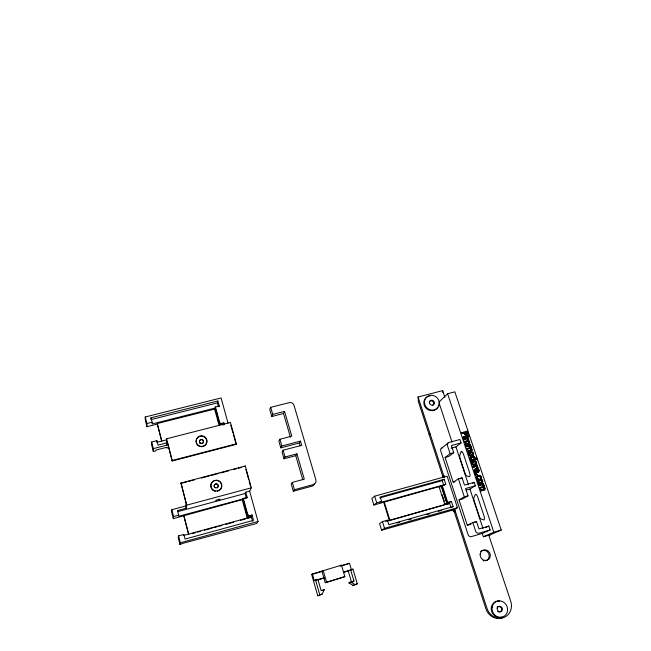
<?xml version="1.0" encoding="UTF-8"?>
<svg xmlns="http://www.w3.org/2000/svg" width="651" height="651" viewBox="0 0 651 651"><rect width="100%" height="100%" fill="white"/><g stroke="black" fill="none" stroke-linecap="round" stroke-linejoin="round"><path stroke-width="0.98" d="M168.69 447.579L166.746 448.083L166.794 447.286L155.931 450.077L155.915 450.866L153.335 451.534L153.343 448.612L151.65 441.996L156.875 440.654L158.022 445.105L166.363 442.965L166.615 438.782L230.421 422.475L236.337 443.819L236.142 444.364L172.214 460.981L167.152 441.541L166.925 445.129L153.343 448.612M156.875 440.654L156.842 442.306L166.656 439.799M161.717 441.386L157.257 423.549L215.408 408.869M472.756 457.23C476.654 461.323 473.985 455.309 471.365 457.596M481.252 478.493C482.415 476.556 479.437 474.205 477.606 475.759M172.214 460.981L166.615 438.782M249.618 491.147L245.744 492.189L247.177 497.364L243.303 498.414L242.351 500.293L247.168 517.805L248.169 516.097L252.059 515.031L253.508 520.295L185.079 539.085L183.875 534.43L178.561 535.879L178.219 537.734L179.977 544.586L182.719 543.382L256.673 523.461L258.016 521.451L249.618 491.147L251.343 487.802L245.289 465.994L180.978 482.993L186.088 503.304L185.568 505.998L171.831 509.692L171.579 511.873L173.312 518.635L243.1 499.407M173.312 518.635L173.589 516.536L171.831 509.692M180.978 482.993L186.756 505.143L186.145 508.228L177.699 510.506L177.52 511.694L245.101 493.491L245.744 492.189M469.648 442.997L469.102 443.901M177.699 510.506L178.7 516.267L245.923 498.178M468.126 434.217L467.467 431.068L461.673 432.622L461.73 433.59C464.806 430.799 464.098 436.113 466.979 435.299M179.977 544.586L180.343 542.82L178.561 535.879M219.11 425.526L214.773 409.715L215.416 406.94L219.224 405.98L217.849 401.008L150.983 417.804L150.991 419.602L217.41 402.896L217.849 401.008M219.029 406.794L219.224 405.98M220.054 423.85L219.851 424.607L223.667 423.63L223.879 422.873L220.054 423.85L215.416 406.94M470.274 447.383L469.428 445.943L466.14 446.789L465.888 446.033L470.453 444.69L470.706 445.447L470.006 445.74L470.649 446.212M467.955 440.475C466.726 438.359 468.582 439.018 467.857 440.605M468.81 443.022C467.573 440.882 469.428 441.549 468.704 443.152M481.48 478.355C479.689 479.779 481.154 475.018 478.395 476.361M215.668 501.416L216.108 500.163L220.022 499.114L219.55 500.375M483.97 486.785L484.051 485.67M470.942 447.896L471.023 446.806M484.873 489.34L484.751 487.908L483.693 487.078L484.36 485.931L483.254 484.45L483.734 484.311L483.481 483.547L479.095 484.767L479.128 485.679C480.015 483.734 485.377 484.849 482.822 486.614M300.469 441.109L299.289 442.997L280.793 447.864L281.826 446L300.469 441.109L301.771 445.308L283.112 450.223L282.07 452.054L283.95 458.792L285.016 457.01L296.929 453.853L304.31 479.152L292.332 482.383L291.2 483.97L293.3 491.245L294.439 489.707L313.18 484.621A4.028 3.922 48.7 0 0 315.849 479.754L294.024 405.378A3.922 3.792 28.3 0 0 289.199 402.635L270.694 407.355L269.766 409.503L271.776 416.51L283.51 413.499L284.552 411.383L272.736 414.41L271.776 416.51M245.069 466.498L245.289 465.994M471.82 450.402L471.706 449.003L470.665 448.189M472.024 461.982C470.925 463.984 473.546 466.051 475.393 464.847M468.989 452.893C467.89 454.894 470.51 456.945 472.349 455.757M312.407 573.97L311.658 574.467L317.769 595.803L322.123 594.094L324.369 589.627L321.114 590.579L317.851 579.235L314.319 580.643L312.407 573.97L341.466 565.174L344.851 576.664L325.24 582.702L321.928 571.228M246.892 497.917L247.177 497.364M284.552 411.383L291.77 436.154L279.897 439.254L278.88 441.166L280.793 447.864M472.309 462.804L473.79 461.762L475.157 461.738A1.099 1.017 50.4 0 1 475.759 462.267L475.946 462.828A1.09 1.009 50.4 0 1 475.775 463.569L473.643 464.513M472.65 462.43C471.698 464.196 474.579 465.083 475.547 463.724A1.09 1.009 50.4 0 0 475.726 462.983L475.539 462.422A1.099 1.017 50.4 0 0 474.937 461.893L473.57 461.917M469.615 453.34L469.778 454.862L471.576 455.147M252.059 515.031L247.852 516.634L243.026 498.959M283.95 458.792L295.782 455.659L296.929 453.853M478.583 471.861C479.73 470.413 478.046 468.167 476.32 468.549M482.065 482.806L482.31 482.464A1.92 1.774 52.5 0 0 482.529 481.268L482.236 480.389A1.937 1.79 52.5 0 0 481.317 479.502L478.933 479.592M483.188 486.403L482.399 484.759M484.059 488.999L483.481 487.217L484.393 488.73L480.609 490.113L480.861 490.887L484.385 489.804M475.93 464.488L476.182 464.155A1.904 1.766 50.4 0 0 476.394 462.967L476.109 462.096A1.92 1.782 50.4 0 0 475.189 461.217L472.813 461.299M472.886 455.399L473.358 454.919A1.896 1.758 49.4 0 0 473.578 453.731L473.285 452.868A1.92 1.774 49.4 0 0 472.374 451.989L470.274 452.054M467.76 434.746L467.19 435.299M467.524 435.055L467.752 432.736M470.168 447.522L470.478 446.643L469.607 445.748L466.14 446.789M472.284 461.649C469.908 463.74 473.838 466.791 475.816 464.619M469.249 452.567C466.881 454.658 470.803 457.694 472.764 455.529M466.954 434.404C466.694 431.247 468.142 432.736 466.743 434.542M470.689 457.051L470.437 457.336A1.546 1.432 49.9 0 0 470.177 458.345L471.275 459.907L470.608 460.184L470.868 460.949L477.167 459.126L476.906 458.361L474.799 459.036M468.346 441.272L468.793 440.288L467.914 438.668L469.005 440.125L468.346 441.272L469.558 442.444M438.847 402.228L447.603 393.741L454.846 391.853L501.254 530.069L489.43 535.146M477.867 471.479L478.216 470.234L477.093 469.265M475.116 468.923L474.351 470.413L475.189 473.025L474.18 470.12L476.019 468.508M478.306 472.105C480.804 470.494 477.403 466.979 475.303 468.834M477.403 475.857L476.849 476.296A1.88 1.741 52.1 0 0 476.418 477.427L477.362 479.584C479.746 479.787 475.149 477.118 478.265 476.345M429.139 434.591L430.059 433.778M484.466 489.764L485.15 488.136L483.693 487.078M484.93 489.43L484.157 489.934M481.724 483.091L482.546 482.334A1.92 1.774 52.5 0 0 482.757 481.13L482.464 480.251A1.937 1.798 52.4 0 0 481.545 479.364C476.19 477.395 477.321 486.37 481.952 482.952M471.422 450.817L471.877 450.468M475.588 464.765L476.402 464.008A1.904 1.766 50.4 0 0 476.622 462.812L476.329 461.95A1.929 1.782 50.4 0 0 475.417 461.071L472.398 461.526M472.545 455.684L473.106 455.244M478.745 479.681C476.442 481.309 479.315 484.751 481.528 483.188M444.771 504.33L447.766 502.523L451.42 501.498L453.08 506.584L388.85 524.722L387.451 520.206L382.462 521.606L379.574 523.591L381.616 530.248L453.657 509.847L457.441 507.715L447.115 476.141L374.642 496.176L371.867 498.463L373.886 505.038L441.752 485.825L439.254 487.314L444.771 504.33L447.318 502.954M472.065 461.803L472.618 461.372M469.029 452.722L469.998 452.071M441.215 448.49L448.449 442.688M461.73 433.59L464.098 432.834M465.725 434.648L464.545 432.834L467.068 432.036M373.886 505.038L376.685 502.824L381.657 501.441L380.282 496.973L444.177 479.282L445.829 484.336L380.094 502.662L381.657 501.441M467.467 431.068L467.434 431.792M462.959 437.269L467.516 435.926L467.556 436.845L463.211 438.025L462.959 437.269L467.516 435.926M463.211 438.025L467.768 436.683M463.577 439.132L463.829 439.881L463.577 439.132L468.142 437.789L468.175 438.709L468.142 437.789M468.012 435.853C469.347 437.244 466.913 435.958 468.989 435.478L469.273 436.333L468.297 436.707M468.989 435.478L468.899 436.04M451.159 448.173L455.936 446.879L461.111 442.9L459.972 439.49L449.052 442.436A2.669 2.49 47.9 0 0 447.44 445.593L450.11 453.674L445.089 457.482L453.21 482.253L455.025 481.748M477.964 476.499L477.354 477.696L478.395 479.169M467.971 441.427L464.684 442.428L464.643 441.508L467.703 440.654M464.684 442.428L467.76 441.484M461.111 442.9L451.403 445.536L453.763 452.681L448.694 456.506L445.089 457.482M470.933 457.922L472.244 457.189M468.565 441.109C471.918 442.704 467.662 445.512 465.53 444.975L465.498 444.055L468.012 443.372M465.53 444.975L469.013 443.901M471.031 456.799L470.217 457.49A1.546 1.432 49.9 0 0 469.957 458.499L471.055 460.062M465.888 446.033L470.453 444.69M470.006 445.74L470.706 445.447M466.734 448.588L466.995 449.345L466.734 448.588L470.388 447.359M470.112 450.459L471.397 449.621L470.445 448.287L471.178 449.589L470.657 450.28M471.332 450.826C468.297 453.112 465.611 450.817 470.331 450.297M467.841 451.9L467.809 450.988M479.226 480.357L478.371 481.642L479.445 482.806M472.626 462.373L473.098 462.039M469.591 453.291L472.121 452.657A1.099 1.017 49.4 0 1 472.716 453.186L472.903 453.747A1.09 1.009 49.4 0 1 472.732 454.479L470.6 455.423M472.065 455.016L472.545 454.683M444.202 477.142L443.665 475.49L442.688 476.174A2.628 2.458 51.6 0 1 442.77 477.5M470.608 460.184L471.275 459.907M470.933 459.142L471.674 459.891L474.408 459.045M379.696 497.95L442.208 480.633L444.177 479.282M470.868 460.949L477.167 459.126M385.84 521.305L387.451 520.206M439.254 487.314L442.184 485.345L447.766 502.523M472.74 466.564L472.992 467.328L472.74 466.564L477.329 465.205L477.59 465.97L476.719 466.303C478.884 467.8 476.923 468.435 476.101 466.466L472.992 467.328M477.329 465.205L477.362 466.124M476.101 466.466L477.102 467.076L477.126 467.979M453.21 482.253L458.402 478.843L462.072 477.826L464.472 485.085L474.253 482.358L475.385 485.768L469.916 489.056L466.059 490.138M381.616 530.248L384.529 528.343L457.441 507.715M460.574 478.802L462.072 477.826M477.891 467.768L476.939 466.149L477.59 465.97M477.061 472.593L476.231 469.298L477.061 472.593L478.534 471.967M477.378 471.69L476.792 469.143C478.461 468.671 479.315 471.479 477.378 471.69L476.841 470.087M475.881 469.42L475.368 469.729A1.351 1.245 51.3 0 0 475.059 470.583L476.215 472.659L474.856 471.039M476.955 474.701L475.612 475.149L475.507 474.034L476.622 473.725L476.955 474.701L476.622 473.725M475.612 475.149L475.507 474.034M477.362 479.584L476.638 477.289A1.88 1.741 52 0 1 477.069 476.158M472.699 483.319L474.253 482.358M480.414 478.68C481.821 477.354 479.551 475.108 478.037 476.483M341.466 565.174L340.099 566.004L349.522 563.294L351.483 569.91L352.932 569.104L357.309 583.833L352.573 585.648L357.309 583.833M451.42 501.498L446.83 503.093L441.272 485.963M479.128 485.679L482.627 484.629M384.228 501.905L389.973 520.458L449.597 503.345L451.037 507.764M478.867 484.905L483.481 483.547M349.522 563.294L341.799 565.792M483.734 484.311L483.245 483.677M479.738 487.509L479.99 488.283L479.738 487.509L482.505 486.663M470.958 524.21L467.312 525.251L459.02 499.96L464.326 496.843L468.012 495.81L465.603 488.51L475.385 485.768M468.012 495.81L462.641 498.935L459.02 499.96M480.609 490.113L483.929 489.088M451.713 507.365L453.08 506.584M477.175 476.003L477.826 475.612M480.861 490.887L483.986 489.943M468.069 440.442L466.946 440.987M468.338 443.364L468.923 442.989M452.266 509.953L451.249 510.53A2.661 2.49 56.2 0 1 454.479 512.361L455.505 511.792A2.669 2.498 56.1 0 0 452.266 509.953L454.683 509.269M325.24 582.702L344.851 576.664M343.508 572.457L352.932 569.104M469.363 452.445L470.494 451.9M322.75 590.481L324.369 589.627M470.811 456.953L473.887 456.514A1.888 1.75 49.9 0 1 474.774 457.311A2.189 2.026 49.9 0 1 475.018 458.882M317.769 595.803L322.123 594.094M353.094 585.404L348.887 582.865L353.957 581.009L350.629 569.771M467.312 525.251L472.797 522.558L476.499 521.5L478.949 528.913L488.811 526.073L490.113 529.979L482.269 533.462L471.405 536.603A2.694 2.506 58.4 0 1 468.15 534.748L440.719 450.94A2.604 2.433 48.4 0 1 442.298 447.847M352.696 581.628L353.957 581.009M474.913 522.273L476.499 521.5M485.524 527.579L488.811 526.073M482.269 533.462L483.359 536.75L493.824 532.217L501.254 530.069M487.632 535.675L488.771 535.179L510.75 601.312A13.492 12.369 64.7 0 1 503.125 617.75A13.492 12.369 64.7 0 1 487.046 608.514L454.618 509.074M480.528 482.708L481.683 482.033A1.099 1.017 52.5 0 0 481.854 481.284L481.667 480.715A1.107 1.025 52.5 0 0 481.065 480.186L479.689 480.21M466.767 435.462L467.41 435.128M466.954 434.38L465.465 434.201L464.757 432.663M476.231 469.298L475.14 469.932A1.343 1.245 51.3 0 0 474.872 470.429M478.159 472.178L477.289 472.455M483.481 487.217L482.879 487.469M470.714 451.119L472.04 450.248L472.17 449.483L470.885 448.026L471.243 446.651L470.225 445.577M471.234 456.733L473.659 456.668A1.888 1.75 49.9 0 1 474.555 457.466A2.189 2.026 49.9 0 1 474.717 457.832M482.269 486.793L483.05 486.484M469.477 447.742L470.022 447.571M468.557 443.201L465.278 444.218M483.327 487.265L479.99 488.283M469.859 448.563L470.291 448.344M251.896 516.756L183.655 535.456M348.887 582.865L352.069 581.937M314.319 580.643L316.638 579.976M317.542 579.715L323.848 577.893M343.834 572.115L350.718 570.13M490.113 529.979L479.014 533.185A2.759 2.555 57.9 0 1 475.678 531.289L472.797 522.558M317.778 579.895L324.45 577.966M483.359 536.75L490.577 534.658M311.658 574.467L323.327 571.106M386.808 521.028L449.597 503.345M396.89 523.062L399.795 522.24M408.494 519.783L411.391 518.961M426.861 514.591L429.766 513.769M438.465 511.312L441.362 510.49M444.967 484.914L441.337 485.923L446.895 503.052M477.346 467.833L478.119 467.621M475.189 473.025L476.215 472.659M475.287 474.18L476.402 473.863M471.674 459.891L473.35 459.427M180.343 542.82L258.016 521.451M473.22 467.182L476.32 466.319M467.589 451.143L468.191 450.98M247.168 517.805L248.373 516.487L247.559 513.549M192.696 533.454L195.625 532.648M197.57 532.119L200.5 531.314M204.398 530.248L212.202 528.107M214.146 527.579L217.076 526.773M219.021 526.236L221.95 525.438M225.848 524.372L233.652 522.232M240.479 520.361L245.354 519.026M247.299 518.489L250.228 517.691M293.3 491.245L311.886 486.191A3.996 3.89 49.1 0 0 314.588 483.4M450.11 453.674L453.763 452.681M466.995 449.345L470.079 448.409M464.545 432.834L466.857 432.207M468.517 436.536L469.273 436.333M173.589 516.536L178.887 515.104M463.829 439.881L467.288 438.839M467.695 438.839L468.394 438.538M242.351 500.293L242.864 500.155M464.432 441.671L466.108 441.215M186.756 505.143L251.343 487.802M180.913 483.457L186.739 481.919M188.684 481.406L194.519 479.86M201.322 478.062L209.101 476.011M211.046 475.49L218.817 473.44M220.762 472.927L228.542 470.868M233.4 469.583L236.321 468.81M238.258 468.297L241.179 467.524M172.263 460.46L236.337 443.819M442.932 476.931L418.365 401.512L418.072 397.004L442.647 390.624L444.877 397.346M157.249 424.127L146.98 426.722L146.914 423.516L152.122 422.198L150.983 417.804M215.717 407.681L215.212 407.811L219.835 424.664L220.347 424.533L219.574 421.726M215.66 407.941L152.122 423.972L152.122 422.198M214.773 409.715L215.278 409.585M146.98 426.722L145.328 420.261L145.238 416.974L221.08 397.956L228.013 423.036M478.135 475.564L479.632 475.531M470.795 451.949L472.154 452.144A1.92 1.774 49.4 0 1 473.065 453.023L473.358 453.885A1.896 1.758 49.4 0 1 473.139 455.073M466.002 435.519L465.359 435.316M473.318 464.488L472.244 463.056M470.282 455.399C467.939 454.723 470.071 451.875 471.902 452.811A1.099 1.017 49.4 0 1 472.496 453.34L472.683 453.902A1.09 1.009 49.4 0 1 472.512 454.634M350.743 581.953L354.99 584.508M483.018 484.588L483.896 485.337M480.031 475.686L481.235 477.427M465.05 435.112L463.886 433.005M471.894 459.736L470.958 458.426A0.887 0.822 49.9 0 1 471.153 457.767M476.117 457.36L476.337 457.783M467.304 436.097L467.556 436.845M470.234 444.853L470.486 445.61M461.673 432.622L461.941 433.42M463.17 437.106L463.422 437.854M464.643 441.508L464.895 442.265M465.498 444.055L465.75 444.812M466.1 445.878L466.352 446.635M470.828 460.029L471.088 460.794M479.095 484.767L479.356 485.54M480.837 489.983L481.097 490.756M447.603 393.741L493.824 532.217M455.936 446.879L468.492 484.759M469.916 489.056L483.058 528.71M439.165 403.181L452.038 442.102M458.402 478.843L464.326 496.843M418.072 397.004L444.226 477.216M453.91 510.612L485.882 608.758A13.443 12.328 64.8 0 0 503.15 617.506M442.208 480.633L443.632 485.003M447.961 502.019L448.588 503.939M442.062 486.777L444.845 495.346M442.184 494.744L444.332 501.36M300.217 445.984L299.289 442.997M383.708 502.303L389.428 520.816M374.642 496.176L376.685 502.824M382.462 521.606L384.529 528.343M348.269 571.082L351.719 582.735M283.51 413.499L290.387 437.138M295.782 455.659L302.805 479.795M323.165 570.431L326.517 581.986M270.694 407.355L272.736 414.41M292.332 482.383L294.439 489.707M279.897 439.254L281.826 446M315.515 579.911L319.779 594.786M283.112 450.223L285.016 457.01M245.883 469.428L248.592 479.193M249.138 481.146L250.489 486.028M230.836 425.233L232.96 432.882M233.489 434.803L236.142 444.364M245.101 493.491L246.338 497.991M252.8 521.402L250.684 515.543M223.879 422.873L224.335 424.533M217.41 402.896L218.354 406.338M222.536 423.264L223.057 425.16M243.303 498.414L248.169 516.097M245.541 509.879L246.347 512.801M217.572 417.958L218.337 420.749M218.573 499.227L218.964 500.684M185.568 505.998L186.145 508.228M166.363 442.965L166.925 445.129M183.842 515.421L188.798 534.52M183.769 515.804L188.464 533.91M157.257 423.549L161.741 440.841M476.947 459.468L477.093 460.021M145.238 416.974L146.914 423.516M153.335 451.534L151.659 444.983L151.65 441.996M442.647 390.624L442.737 392.423M199.116 446.195A5.42 5.322 1.5 0 1 198.189 437.171A5.42 5.322 1.5 0 1 206.806 440.458A5.42 5.322 1.5 0 1 199.914 446.496M215.147 487.827A2.051 2.043 0.2 0 1 214.399 485.044A2.051 2.043 0.2 0 1 217.198 484.295A2.051 2.043 0.2 0 1 217.947 487.078M217.621 487.501A2.051 2.043 0.2 0 1 217.198 487.827M213.146 490.325A5.477 5.444 0.4 0 1 212.69 481.699A5.477 5.444 0.4 0 1 221.185 483.498A5.477 5.444 0.4 0 1 217.247 491.196M215.53 491.236A5.477 5.444 0.4 0 1 213.886 490.756M443.665 475.49A2.637 2.466 51.6 0 1 443.534 477.435M437.952 407.046A7.69 7.169 42.4 0 1 426.047 408.21A7.69 7.169 42.4 0 1 427.853 396.5M428.928 396.125A7.69 7.169 42.4 0 1 430.059 395.922M438.652 404.889A7.69 7.169 42.4 0 1 438.392 406.004M429.424 401.521A2.563 2.392 42.4 0 1 433.159 401.805A2.563 2.392 42.4 0 1 432.655 405.435M502.011 617.058A8.365 7.666 65.1 0 1 491.318 610.011A8.365 7.666 65.1 0 1 499.61 601.093M497.657 606.805A2.791 2.555 65.1 0 1 501.539 608.775A2.791 2.555 65.1 0 1 498.812 611.956M498.023 611.704A2.791 2.555 65.1 0 1 497.657 611.484M497.038 607.318A2.791 2.555 65.1 0 1 497.323 607.033M480.641 551.43A5.428 5.013 60.4 0 1 488.567 553.317A5.428 5.013 60.4 0 1 485.483 560.804M483.896 560.885A5.428 5.013 60.4 0 1 483.091 560.723M478.648 480.975L479.388 482.594L481.911 481.895A1.099 1.017 52.5 0 0 482.082 481.146L481.895 480.576A1.107 1.025 52.4 0 0 481.292 480.047L479.917 480.072L478.648 480.975M461.111 451.794L459.801 455.139A3.271 1.009 73.6 0 0 460.159 458.597L465.099 473.489A3.296 1.017 73.3 0 0 466.433 475.881L469.379 476.687A3.987 1.237 73.3 0 0 469.436 472.146L463.585 454.553A3.963 1.237 73.6 0 0 461.111 451.794M475.303 494.508L473.895 497.641A3.328 1.025 72.8 0 0 474.245 501.075L479.291 516.284A3.353 1.033 72.5 0 0 480.666 518.79L483.75 519.937A4.069 1.261 72.5 0 0 483.856 515.478L477.875 497.51A4.036 1.253 72.8 0 0 475.303 494.508M199.979 443.079A2.034 1.994 1.4 0 0 203.381 442.2A2.034 1.994 1.4 0 0 200.899 439.75A2.034 1.994 1.4 0 0 199.979 443.079M200.036 442.802A2.034 1.994 1.5 0 0 203.438 441.923A2.034 1.994 1.5 0 0 200.956 439.466A2.034 1.994 1.5 0 0 200.036 442.802M198.213 445.341A5.428 5.33 1.5 0 0 206.912 441.834A5.428 5.33 1.5 0 0 199.466 436.194A5.428 5.33 1.5 0 0 198.213 445.341M214.797 487.282A2.051 2.043 0.4 0 0 218.231 486.362A2.051 2.043 0.4 0 0 215.717 483.864A2.051 2.043 0.4 0 0 214.797 487.282M212.991 489.934A5.477 5.452 0.7 0 0 221.755 486.313A5.477 5.452 0.7 0 0 214.22 480.576A5.477 5.452 0.7 0 0 212.991 489.934M429.538 403.295A2.571 2.392 42.4 0 0 433.761 404.442A2.571 2.392 42.4 0 0 432.394 400.292A2.571 2.392 42.4 0 0 429.538 403.295M424.696 404.181A7.706 7.185 42.4 0 0 437.228 408.242A7.706 7.185 42.4 0 0 433.753 395.645A7.706 7.185 42.4 0 0 424.696 404.181M497.234 608.539A2.791 2.563 65.1 0 0 500.814 611.68A2.791 2.563 65.1 0 0 501.4 607.001A2.791 2.563 65.1 0 0 497.234 608.539M492.066 607.489A8.382 7.682 65.1 0 0 502.824 616.912A8.382 7.682 65.1 0 0 504.549 602.867A8.382 7.682 65.1 0 0 492.066 607.489M480.129 554.31A5.444 5.029 60.4 0 0 487.379 560.153A5.444 5.029 60.4 0 0 488.201 551.023A5.444 5.029 60.4 0 0 480.129 554.31"/></g></svg>
